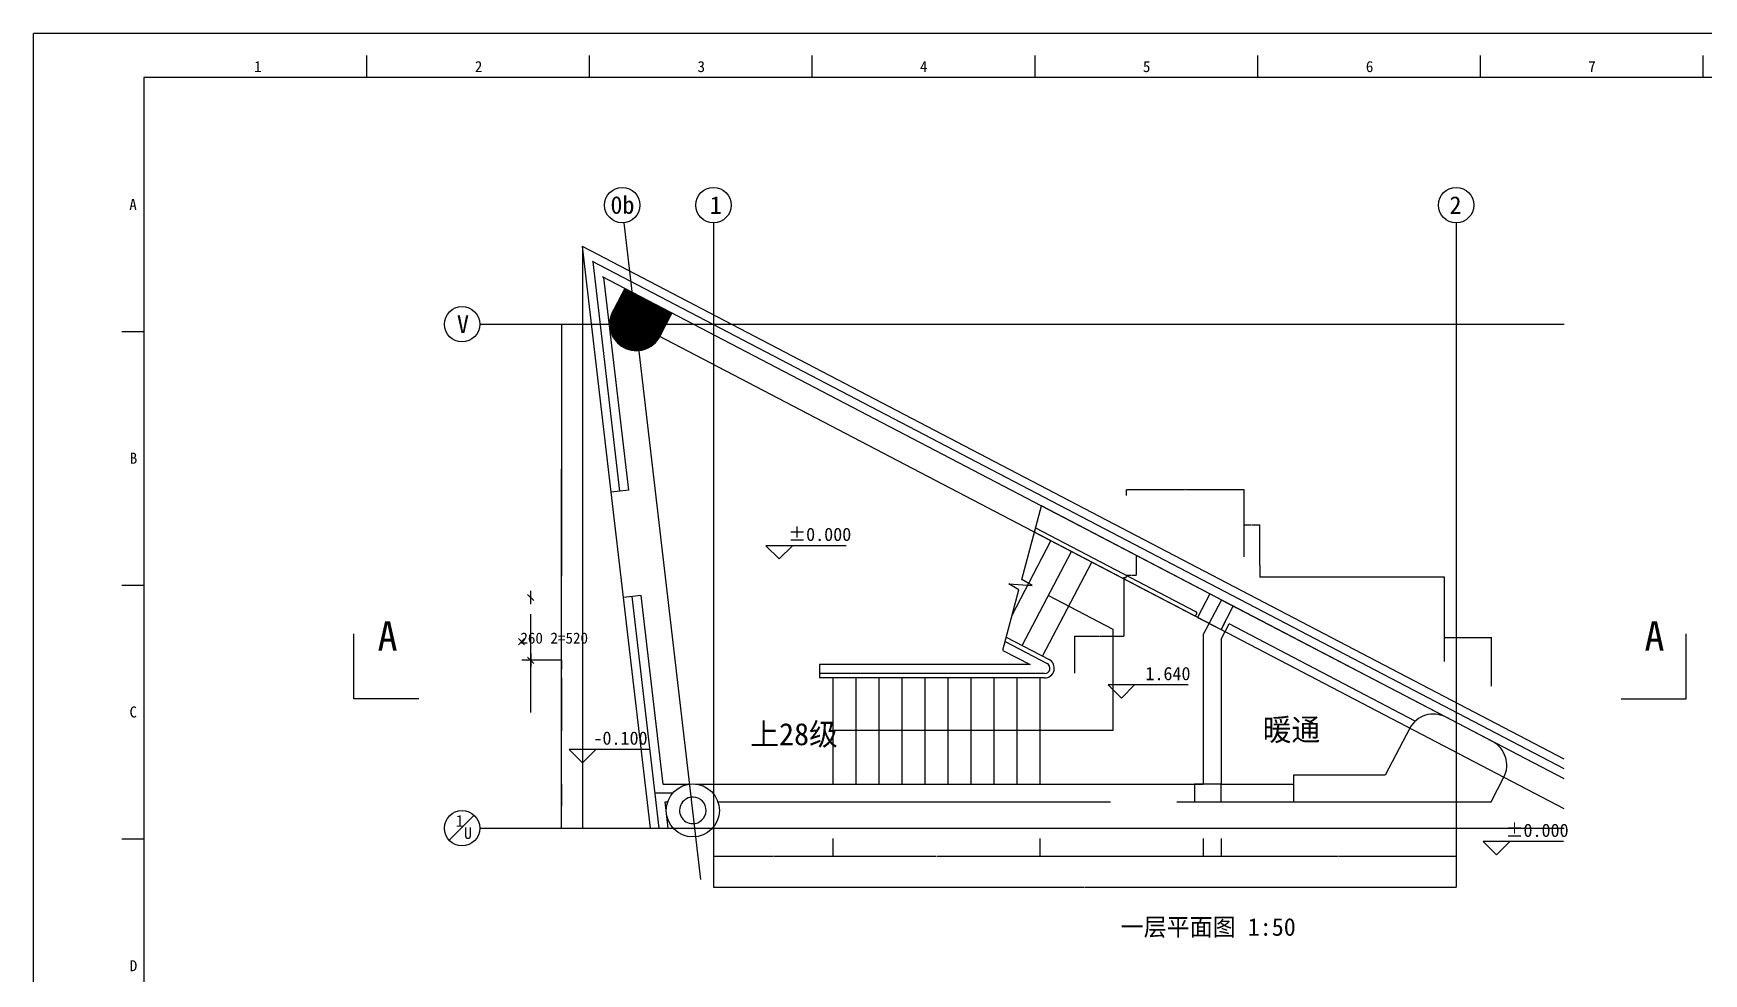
# Model space of a CAD drawing. Header units: metres. Extents: x 163826 to 205876, y -74600 to -44900.
# Drawn here: x 163826 to 182716, y -55534 to -44900 of the extents above; entities that cross this region are included whole.
import ezdxf

# ---------------------------------------------------------------- set-up
doc = ezdxf.new("R2010")
doc.units = ezdxf.units.M
for name, color, linetype in [('AXIS', 8, 'Continuous'), ('COL-S', 251, 'Continuous'), ('COLUMN', 1, 'Continuous'), ('D-TEXT', 3, 'Continuous'), ('DIM', 3, 'Continuous'), ('JG', 1, 'Continuous'), ('PUB_DIM', 3, 'Continuous'), ('STAIR', 6, 'Continuous'), ('TEXT', 7, 'Continuous'), ('TK', 9, 'Continuous'), ('WALL', 2, 'Continuous'), ('WIN', 4, 'Continuous'), ('XU', 6, 'Continuous')]:
    doc.layers.add(name, color=color, linetype=linetype)
doc.dimstyles.get("Standard").update_dxf_attribs({"dimtxt": 2.5, "dimasz": 2.5, "dimexe": 1.25, "dimexo": 0.625, "dimtad": 1, "dimcen": 2.5, "dimazin": 3, "dimtfac": 1, "dimtmove": 0, "dimatfit": 3})

# ---------------------------------------------------------------- blocks, each defined once
blk = doc.blocks.new('A$C32ED051E')
at = {"layer": 'D-TEXT', "linetype": 'BYBLOCK'}
blk.add_line((0, 0), (848.53, 848.53), dxfattribs=at)
for s, p in [('1', (229.29, 459.39)), ('U', (513.7, 41.38))]:
    blk.add_text(s, height=400, rotation=360, dxfattribs=at).set_placement(p)
blk = doc.blocks.new('_DIMX')
blk.add_line((-150, 0), (150, 0))
blk.add_lwpolyline([(-70, -70), (70, 70)])
blk = doc.blocks.new('*D29')
for p, q in [((169800.28, -48190.02), (169800.28, -49830.02)), ((169800.03, -49830.02), (169799.78, -49830.02)), ((169800.28, -51470.02), (169800.28, -49830.02)), ((169800.28, -49830.02), (169800.28, -49830.02)), ((169800.53, -49830.02), (169800.78, -49830.02))]:
    blk.add_line(p, q)
at = {"layer": 'Defpoints'}
for p in [(169800.28, -48190.02), (169800.28, -49830.02), (169800.28, -51470.02)]:
    blk.add_point(p, dxfattribs=at)
at = {"layer": 'DIM', "insert": (169800.28, -49828.895), "char_height": 1, "attachment_point": 5}
blk.add_mtext('0', dxfattribs=at)
blk = doc.blocks.new('*D30')
for p, q in [((169800.28, -48190.02), (169800.28, -51040.02)), ((169800.03, -51040.02), (169799.78, -51040.02)), ((169800.28, -53890.02), (169800.28, -51040.02)), ((169800.28, -51040.02), (169800.28, -51040.02)), ((169800.53, -51040.02), (169800.78, -51040.02))]:
    blk.add_line(p, q)
at = {"layer": 'Defpoints'}
for p in [(169800.28, -48190.02), (169800.28, -51040.02), (169800.28, -53890.02)]:
    blk.add_point(p, dxfattribs=at)
at = {"layer": 'DIM', "insert": (169800.28, -51038.895), "char_height": 1, "attachment_point": 5}
blk.add_mtext('0', dxfattribs=at)
blk = doc.blocks.new('*D31')
for p, q in [((169800.28, -52190.02), (169800.28, -52790.02)), ((169800.03, -52790.02), (169799.78, -52790.02)), ((169800.28, -53390.02), (169800.28, -52790.02)), ((169800.28, -52790.02), (169800.28, -52790.02)), ((169800.53, -52790.02), (169800.78, -52790.02))]:
    blk.add_line(p, q)
at = {"layer": 'Defpoints'}
for p in [(169800.28, -52190.02), (169800.28, -52790.02), (169800.28, -53390.02)]:
    blk.add_point(p, dxfattribs=at)
at = {"layer": 'DIM', "insert": (169800.28, -52788.895), "char_height": 1, "attachment_point": 5}
blk.add_mtext('0', dxfattribs=at)
blk = doc.blocks.new('*D32')
for p, q in [((169800.28, -53390.02), (169800.28, -53640.02)), ((169800.03, -53640.02), (169799.78, -53640.02)), ((169800.28, -53890.02), (169800.28, -53640.02)), ((169800.28, -53640.02), (169800.28, -53640.02)), ((169800.53, -53640.02), (169800.78, -53640.02))]:
    blk.add_line(p, q)
at = {"layer": 'Defpoints'}
for p in [(169800.28, -53390.02), (169800.28, -53640.02), (169800.28, -53890.02)]:
    blk.add_point(p, dxfattribs=at)
at = {"layer": 'DIM', "insert": (169800.28, -53638.895), "char_height": 1, "attachment_point": 5}
blk.add_mtext('0', dxfattribs=at)
blk = doc.blocks.new('*D33')
for p, q in [((169800.03, -52090.02), (169799.78, -52090.02)), ((169800.28, -51990.02), (169800.28, -52090.02)), ((169800.28, -52190.02), (169800.28, -52090.02)), ((169800.28, -52090.02), (169800.28, -52090.02)), ((169800.53, -52090.02), (169800.78, -52090.02))]:
    blk.add_line(p, q)
at = {"layer": 'Defpoints'}
for p in [(169800.28, -51990.02), (169800.28, -52090.02), (169800.28, -52190.02)]:
    blk.add_point(p, dxfattribs=at)
at = {"layer": 'DIM', "insert": (169800.28, -52088.895), "char_height": 1, "attachment_point": 5}
blk.add_mtext('0', dxfattribs=at)
blk = doc.blocks.new('*D34')
for p, q in [((171517.54, -54007.43), (171517.54, -54556.11)), ((179917.54, -54007.43), (179917.54, -54556.11)), ((171517.79, -54556.11), (175715.54, -54556.11)), ((175719.54, -54556.11), (179917.29, -54556.11))]:
    blk.add_line(p, q)
at = {"layer": 'Defpoints'}
for p in [(171517.54, -54007.43), (179917.54, -54007.43), (171517.54, -54556.11)]:
    blk.add_point(p, dxfattribs=at)
at = {"layer": 'DIM', "insert": (175717.54, -54556.11), "char_height": 1, "attachment_point": 5}
blk.add_mtext('8400', dxfattribs=at)
blk = doc.blocks.new('*D39')
for p, q in [((171517.54, -54007.43), (171517.54, -54206.11)), ((172867.83, -54007.43), (172867.83, -54206.11)), ((171517.79, -54206.11), (172189.185, -54206.11)), ((172196.185, -54206.11), (172867.58, -54206.11))]:
    blk.add_line(p, q)
at = {"layer": 'Defpoints'}
for p in [(171517.54, -54007.43), (172867.83, -54007.43), (171517.54, -54206.11)]:
    blk.add_point(p, dxfattribs=at)
at = {"layer": 'DIM', "insert": (172192.685, -54206.11), "char_height": 1, "attachment_point": 5}
blk.add_mtext('1350,29', dxfattribs=at)
blk = doc.blocks.new('*D40')
for p, q in [((176160.34, -51070.96), (176160.34, -51717.09)), ((175604.95, -52134.7), (175604.95, -51717.09)), ((175605.2, -51717.09), (175879.645, -51717.09)), ((175885.645, -51717.09), (176160.09, -51717.09))]:
    blk.add_line(p, q)
at = {"layer": 'Defpoints'}
for p in [(176160.34, -51070.96), (175604.95, -51717.09), (175604.95, -52134.7)]:
    blk.add_point(p, dxfattribs=at)
at = {"layer": 'DIM', "insert": (175882.645, -51717.09), "char_height": 1, "attachment_point": 5}
blk.add_mtext('555,39', dxfattribs=at)
blk = doc.blocks.new('*D41')
for p, q in [((176299.19, -50805.02), (176299.19, -51026.44)), ((176183.48, -51026.64), (176183.48, -51026.44)), ((176183.73, -51026.44), (176238.335, -51026.44)), ((176244.335, -51026.44), (176298.94, -51026.44))]:
    blk.add_line(p, q)
at = {"layer": 'Defpoints'}
for p in [(176299.19, -50805.02), (176183.48, -51026.44), (176183.48, -51026.64)]:
    blk.add_point(p, dxfattribs=at)
at = {"layer": 'DIM', "insert": (176241.335, -51026.44), "char_height": 1, "attachment_point": 5}
blk.add_mtext('115,71', dxfattribs=at)
blk = doc.blocks.new('*D42')
for p, q in [((176160.34, -51070.96), (176160.34, -51054.27)), ((176160.59, -51054.27), (176169.41, -51054.27)), ((176174.41, -51054.27), (176183.23, -51054.27)), ((176183.48, -51026.64), (176183.48, -51054.27))]:
    blk.add_line(p, q)
at = {"layer": 'Defpoints'}
for p in [(176160.34, -51054.27), (176160.34, -51070.96), (176183.48, -51026.64)]:
    blk.add_point(p, dxfattribs=at)
at = {"layer": 'COL-S', "insert": (176171.91, -51054.27), "char_height": 1, "attachment_point": 5}
blk.add_mtext('23,14', dxfattribs=at)
blk = doc.blocks.new('*D46')
for p, q in [((177257.83, -54007.43), (177257.83, -54206.11)), ((179917.54, -54007.43), (179917.54, -54206.11)), ((177258.08, -54206.11), (178584.185, -54206.11)), ((178591.185, -54206.11), (179917.29, -54206.11))]:
    blk.add_line(p, q)
at = {"layer": 'Defpoints'}
for p in [(177257.83, -54007.43), (179917.54, -54007.43), (177257.83, -54206.11)]:
    blk.add_point(p, dxfattribs=at)
at = {"layer": 'DIM', "insert": (178587.685, -54206.11), "char_height": 1, "attachment_point": 5}
blk.add_mtext('2659,71', dxfattribs=at)
blk = doc.blocks.new('*D47')
for p, q in [((175207.83, -54007.43), (175207.83, -54206.11)), ((177057.83, -54007.43), (177057.83, -54206.11)), ((175208.08, -54206.11), (176130.83, -54206.11)), ((176134.83, -54206.11), (177057.58, -54206.11))]:
    blk.add_line(p, q)
at = {"layer": 'Defpoints'}
for p in [(175207.83, -54007.43), (177057.83, -54007.43), (175207.83, -54206.11)]:
    blk.add_point(p, dxfattribs=at)
at = {"layer": 'DIM', "insert": (176132.83, -54206.11), "char_height": 1, "attachment_point": 5}
blk.add_mtext('1850', dxfattribs=at)
blk = doc.blocks.new('*D48')
for p, q in [((177057.83, -54007.43), (177057.83, -54206.11)), ((177257.83, -54007.43), (177257.83, -54206.11)), ((177058.08, -54206.11), (177156.33, -54206.11)), ((177159.33, -54206.11), (177257.58, -54206.11))]:
    blk.add_line(p, q)
at = {"layer": 'Defpoints'}
for p in [(177057.83, -54007.43), (177257.83, -54007.43), (177057.83, -54206.11)]:
    blk.add_point(p, dxfattribs=at)
at = {"layer": 'DIM', "insert": (177157.83, -54206.11), "char_height": 1, "attachment_point": 5}
blk.add_mtext('200', dxfattribs=at)
blk = doc.blocks.new('*D58')
for p, q in [((177696.06, -50913.9), (177696.06, -51049.59)), ((178739.165, -51049.59), (177695.81, -51049.59)), ((179786.52, -51049.59), (178743.165, -51049.59)), ((179786.27, -52005.24), (179786.27, -51049.59))]:
    blk.add_line(p, q)
at = {"layer": 'Defpoints'}
for p in [(177696.06, -50913.9), (179786.27, -51049.59), (179786.27, -52005.24)]:
    blk.add_point(p, dxfattribs=at)
at = {"layer": 'DIM', "insert": (178741.165, -51049.59), "char_height": 1, "attachment_point": 5}
blk.add_mtext('2360', dxfattribs=at)
blk = doc.blocks.new('*D59')
for p, q in [((176850.185, -50064.1), (176188.6, -50064.1)), ((176188.85, -50126.96), (176188.85, -50064.1)), ((177518.77, -50064.1), (176857.185, -50064.1)), ((177518.52, -50821.2), (177518.52, -50064.1))]:
    blk.add_line(p, q)
at = {"layer": 'Defpoints'}
for p in [(176188.85, -50126.96), (177518.52, -50064.1), (177518.52, -50821.2)]:
    blk.add_point(p, dxfattribs=at)
at = {"layer": 'DIM', "insert": (176853.685, -50064.1), "char_height": 1, "attachment_point": 5}
blk.add_mtext('1329,67', dxfattribs=at)
blk = doc.blocks.new('*D60')
for p, q in [((177518.52, -50821.2), (177518.52, -50457.57)), ((177518.77, -50457.57), (177604.29, -50457.57)), ((177610.29, -50457.57), (177695.81, -50457.57)), ((177696.06, -50913.9), (177696.06, -50457.57))]:
    blk.add_line(p, q)
at = {"layer": 'Defpoints'}
for p in [(177518.52, -50457.57), (177518.52, -50821.2), (177696.06, -50913.9)]:
    blk.add_point(p, dxfattribs=at)
at = {"layer": 'DIM', "insert": (177607.29, -50457.57), "char_height": 1, "attachment_point": 5}
blk.add_mtext('177,54', dxfattribs=at)
blk = doc.blocks.new('*D61')
for p, q in [((179786.27, -52005.24), (179786.27, -51734.1)), ((179786.52, -51734.1), (180049.205, -51734.1)), ((180055.205, -51734.1), (180317.89, -51734.1)), ((180318.14, -52282.93), (180318.14, -51734.1))]:
    blk.add_line(p, q)
at = {"layer": 'Defpoints'}
for p in [(179786.27, -51734.1), (179786.27, -52005.24), (180318.14, -52282.93)]:
    blk.add_point(p, dxfattribs=at)
at = {"layer": 'DIM', "insert": (180052.205, -51734.1), "char_height": 1, "attachment_point": 5}
blk.add_mtext('531,87', dxfattribs=at)
blk = doc.blocks.new('*D62')
for p, q in [((172867.83, -54007.43), (172867.83, -54206.11)), ((175207.83, -54007.43), (175207.83, -54206.11)), ((172868.08, -54206.11), (174032.83, -54206.11)), ((174042.83, -54206.11), (175207.58, -54206.11))]:
    blk.add_line(p, q)
at = {"layer": 'Defpoints'}
for p in [(172867.83, -54007.43), (175207.83, -54007.43), (172867.83, -54206.11)]:
    blk.add_point(p, dxfattribs=at)
at = {"layer": 'DIM', "insert": (174037.83, -54206.11), "char_height": 1, "attachment_point": 5}
blk.add_mtext('260X9=2340', dxfattribs=at)

msp = doc.modelspace()

# ---------------------------------------------------------------- hatches: boundary and pattern name
at = {"layer": 'COL-S'}
h = msp.add_hatch(dxfattribs=at)
h.set_pattern_fill('SOLID')
h.paths.add_polyline_path([(171047.33, -48062.93), (170515.47, -47785.24), (170377.83, -48048.85), (170909.69, -48326.54)])
h.paths.add_polyline_path([(170377.83, -48048.85), (170377.83, -48048.85, 1), (170909.69, -48326.54)])

# ---------------------------------------------------------------- linework, layer by layer
for p, q in [((169381.7, -51745.28), (169310.99, -51815.99)), ((169381.7, -51815.99), (169310.99, -51745.28))]:
    msp.add_line(p, q)
at = {"layer": 'AXIS'}
for p, q in [((171375.29, -54470.72), (170508.65, -47042.36)), ((171517.54, -47042.36), (171517.54, -54470.72)), ((179917.54, -47042.36), (179917.54, -54470.72)), ((168874.01, -48190.02), (181140.76, -48190.02)), ((181140.76, -53671.32), (170642.54, -48190.02)), ((168874.01, -53890.02), (181140.76, -53890.02))]:
    msp.add_line(p, q, dxfattribs=at)
at = {"layer": 'COL-S'}
msp.add_lwpolyline([(171287.94, -53538.05, 1), (171280.01, -53837.95, 1)], format="xyb", close=True, dxfattribs=at)
at = {"layer": 'COLUMN'}
msp.add_lwpolyline([(170515.47, -47785.24), (170377.83, -48048.85, 1), (170909.69, -48326.54), (171047.33, -48062.93), (170515.47, -47785.24)], format="xyb", dxfattribs=at)
msp.add_circle((171283.98, -53688), 300, dxfattribs=at)
at = {"layer": 'D-TEXT'}
for centre in [(170485.32, -46842.36), (171517.54, -46842.36), (179917.54, -46842.36), (168674.01, -48190.02), (168674.01, -53890.02)]:
    msp.add_circle(centre, 200, dxfattribs=at)
at = {"layer": 'DIM'}
for p, q in [((169450.28, -52580.34), (169450.28, -51470.02)), ((169800.28, -51990.02), (169350.28, -51990.02))]:
    msp.add_line(p, q, dxfattribs=at)
at = {"layer": 'JG'}
msp.add_lwpolyline([(180329.52, -52909.33), (179797.65, -52631.63, 0.41), (179392.87, -52758.72), (179115.46, -53290.02), (178076.7, -53290.02), (178076.7, -53590.02), (180312.55, -53590.02), (180456.6, -53314.11, 0.41)], format="xyb", close=True, dxfattribs=at)
at = {"layer": 'PUB_DIM'}
msp.add_line((176036.01, -52785.24), (172867.83, -52785.24), dxfattribs=at)
msp.add_lwpolyline([(175305.78, -51256.51), (176036.01, -51637.78), (176036.01, -52785.24)], dxfattribs=at)
at = {"layer": 'STAIR'}
for p, q in [((170036.43, -47309.51), (170036.43, -53890.02)), ((175004.4, -51076), (175227, -50245.22)), ((177130.75, -51239.19), (175227, -50245.22)), ((175147.45, -50542.11), (176947.69, -51482.02)), ((175160.71, -50492.63), (176970.82, -51437.72)), ((174896.51, -51478.62), (175334.49, -50639.77)), ((175009.57, -51823.84), (175564.97, -50760.1)), ((175240.05, -51944.18), (175795.45, -50880.44)), ((174856.54, -51125.53), (175120.62, -51144.52)), ((174972.76, -51194.05), (174856.54, -51125.53)), ((175120.62, -51144.52), (175004.4, -51076)), ((174790.17, -51875.49), (174972.76, -51194.05)), ((174829.24, -51729.69), (175313.47, -51982.51)), ((174789.46, -51878.13), (175099.52, -52040.02)), ((174815.98, -51779.17), (175290.33, -52026.83)), ((175099.52, -52040.02), (172717.83, -52040.02)), ((172717.83, -52040.02), (172717.83, -52190.02)), ((175262.56, -52140.02), (172717.83, -52140.02)), ((175262.56, -52190.02), (172717.83, -52190.02)), ((172867.83, -52190.02), (172867.83, -53390.02)), ((173127.83, -52190.02), (173127.83, -53390.02)), ((173387.83, -52190.02), (173387.83, -53390.02)), ((173647.83, -52190.02), (173647.83, -53390.02)), ((173907.83, -52190.02), (173907.83, -53390.02)), ((174167.83, -52190.02), (174167.83, -53390.02)), ((174427.83, -52190.02), (174427.83, -53390.02)), ((174687.83, -52190.02), (174687.83, -53390.02)), ((174947.83, -52190.02), (174947.83, -53390.02)), ((175207.83, -52190.02), (175207.83, -53390.02))]:
    msp.add_line(p, q, dxfattribs=at)
for centre, radius, start, end in [((176958.6, -51459.53), 25, 244.12, 60.74), ((175262.56, -52080.02), 110, 270, 62.43), ((175262.56, -52080.02), 60, 270, 62.43)]:
    msp.add_arc(centre, radius, start, end, dxfattribs=at)
at = {"layer": 'TEXT'}
for points in [[(173016.63, -50694.27), (172111.13, -50694.27), (172260.83, -50843.97), (172410.53, -50694.27)], [(168183.22, -52426.23), (167449.89, -52426.23), (167449.89, -51692.9)], [(181784.45, -52426.23), (182517.78, -52426.23), (182517.78, -51692.9)], [(176886.4, -52268.77), (175980.9, -52268.77), (176130.6, -52418.47), (176280.3, -52268.77)], [(170792.22, -52998.89), (169886.73, -52998.89), (170036.43, -53148.59), (170186.13, -52998.89)], [(181130.11, -54041.72), (180224.61, -54041.72), (180374.31, -54191.42), (180524.01, -54041.72)]]:
    msp.add_lwpolyline(points, dxfattribs=at)
at = {"layer": 'TK'}
for p, q in [((205875.51, -44900.07), (163825.51, -44900.07)), ((163825.51, -74600.07), (163825.51, -44900.07)), ((167594.26, -45150.07), (167594.26, -45400.07)), ((170113.01, -45150.07), (170113.01, -45400.07)), ((172631.76, -45150.07), (172631.76, -45400.07)), ((175150.51, -45150.07), (175150.51, -45400.07)), ((177669.26, -45150.07), (177669.26, -45400.07)), ((180188.01, -45150.07), (180188.01, -45400.07)), ((182706.76, -45150.07), (182706.76, -45400.07)), ((164825.51, -48270.07), (165075.51, -48270.07)), ((164825.51, -51140.07), (165075.51, -51140.07)), ((164825.51, -54010.07), (165075.51, -54010.07))]:
    msp.add_line(p, q, dxfattribs=at)
msp.add_lwpolyline([(205375.51, -45400.07), (165075.51, -45400.07), (165075.51, -74100.07), (205375.51, -74100.07)], close=True, dxfattribs=at)
at = {"layer": 'WALL'}
for p, q in [((177057.83, -51703.55), (177263.97, -51308.75)), ((179797.65, -52631.63), (177263.97, -51308.75)), ((177304.12, -51555.33), (177257.83, -51643.98)), ((177057.83, -51703.55), (177057.83, -53390.02)), ((177257.83, -51752.62), (177348.69, -51578.61)), ((177257.83, -51752.62), (177257.83, -53390.02)), ((179454.36, -52678.01), (177348.69, -51578.61)), ((171318.74, -53390.02), (177057.83, -53390.02)), ((177257.83, -53390.02), (178076.7, -53390.02)), ((171567.52, -53590.02), (176007.83, -53590.02)), ((176757.83, -53590.02), (180312.55, -53590.02))]:
    msp.add_line(p, q, dxfattribs=at)
at = {"layer": 'WIN'}
for p, q in [((181140.76, -53107.27), (170036.43, -47309.51)), ((170360.6, -50088.13), (170036.43, -47309.51)), ((181140.76, -53220.08), (170148.67, -47480.92)), ((170459.93, -50076.54), (170157.65, -47485.61)), ((181140.76, -53332.89), (170260.91, -47652.33)), ((170559.25, -50064.95), (170278.87, -47661.71)), ((170559.25, -50064.95), (170360.6, -50088.13)), ((170499.75, -51280.84), (170360.6, -50088.13)), ((170698.4, -51257.66), (170499.75, -51280.84)), ((170804.15, -53890.02), (170499.75, -51280.84)), ((170904.83, -53890.02), (170599.07, -51269.25)), ((170947.18, -53390.02), (170698.4, -51257.66)), ((170947.18, -53390.02), (171249.21, -53390.02)), ((170858.16, -53490.02), (171058.58, -53490.02)), ((170970.51, -53590.02), (171000.43, -53590.02)), ((171005.51, -53890.02), (170970.51, -53590.02))]:
    msp.add_line(p, q, dxfattribs=at)
at = {"layer": 'XU'}
for points in [[(176991.9, -51505.13), (177257.83, -51643.98), (177396.68, -51378.04), (177130.75, -51239.19)], [(176957.83, -53590.02), (177257.83, -53590.02), (177257.83, -53390.02), (176957.83, -53390.02)]]:
    msp.add_lwpolyline(points, close=True, dxfattribs=at)

# ---------------------------------------------------------------- block references
at = {"layer": 'COL-S', "xscale": 0.33, "yscale": 0.33, "zscale": 0.33}
msp.add_blockref('A$C32ED051E', (168526.09, -54024.63), dxfattribs=at)
at = {"layer": 'DIM', "xscale": 0.5, "yscale": 0.5, "zscale": 0.5}
for p, rotation in [((169450.28, -51280.84), 90), ((169450.28, -51990.02), 270)]:
    msp.add_blockref('_DIMX', p, dxfattribs=dict(at, rotation=rotation))

# ---------------------------------------------------------------- texts
at = {"insert": (169333.39, -51676.69), "char_height": 125, "attachment_point": 1}
msp.add_mtext('260 2=520', dxfattribs=at)
at = {"layer": 'D-TEXT'}
msp.add_text('0b', height=200, dxfattribs=at).set_placement((170352.04, -46940.66))
for s, p in [('1', (171476.3, -46942.36)), ('2', (179842.01, -46942.36)), ('V', (168615.75, -48290.02))]:
    msp.add_text(s, height=200, rotation=360, dxfattribs=at).set_placement(p)
at = {"layer": 'TEXT'}
for s, height, p in [('%%p0.000', 150, (172361.36, -50641.02)), ('A', 333.33, (167717.68, -51882.25)), ('1.640', 150, (176402.56, -52215.53)), ('上28级', 250, (171933.7, -52950.9)), ('暖通', 250, (177729.45, -52900.34)), ('-0.100', 150, (170159.81, -52945.64)), ('%%p0.000', 150, (180474.84, -53988.47)), (' 一层平面图 1:50', 200, (175987.26, -55106.46))]:
    msp.add_text(s, height=height, rotation=360, dxfattribs=at).set_placement(p)
msp.add_text('A', height=333.33, dxfattribs=at).set_placement((182046.81, -51882.25))
at = {"layer": 'TK'}
for s, p in [('1', (166322.24, -45337.57)), ('2', (168818.22, -45337.57)), ('3', (171336.97, -45337.57)), ('4', (173853.19, -45337.57)), ('5', (176374.47, -45337.57)), ('6', (178895.75, -45337.57)), ('7', (181411.97, -45337.57)), ('A', (164910.04, -46897.57)), ('B', (164915.09, -49767.57)), ('C', (164912.56, -52637.57)), ('D', (164915.09, -55507.57))]:
    msp.add_text(s, height=125, dxfattribs=at).set_placement(p)

# ---------------------------------------------------------------- dimensions: what is measured, and where the dimension line sits
at = {"layer": 'COL-S'}
dim = msp.add_linear_dim(base=(176160.34, -51054.27), p1=(176160.34, -51070.96), p2=(176183.48, -51026.64), dimstyle='Standard', dxfattribs=at)
dim.commit()
dim.dimension.update_dxf_attribs({"geometry": '*D42', "text_midpoint": (176171.91, -51054.27)})
at = {"layer": 'DIM'}
for base, p1, p2, picture, middle in [((169800.28, -49830.02), (169800.28, -51470.02), (169800.28, -48190.02), '*D29', (169800.28, -49828.895)), ((169800.28, -51040.02), (169800.28, -53890.02), (169800.28, -48190.02), '*D30', (169800.28, -51038.895)), ((177518.52, -50064.1), (177518.52, -50821.2), (176188.85, -50126.96), '*D59', (176853.685, -50064.1)), ((177518.52, -50457.57), (177518.52, -50821.2), (177696.06, -50913.9), '*D60', (177607.29, -50457.57)), ((176183.48, -51026.44), (176183.48, -51026.64), (176299.19, -50805.02), '*D41', (176241.335, -51026.44)), ((175604.95, -51717.09), (175604.95, -52134.7), (176160.34, -51070.96), '*D40', (175882.645, -51717.09)), ((179786.27, -51734.1), (179786.27, -52005.24), (180318.14, -52282.93), '*D61', (180052.205, -51734.1)), ((169800.28, -52090.02), (169800.28, -52190.02), (169800.28, -51990.02), '*D33', (169800.28, -52088.895)), ((169800.28, -52790.02), (169800.28, -53390.02), (169800.28, -52190.02), '*D31', (169800.28, -52788.895)), ((169800.28, -53640.02), (169800.28, -53890.02), (169800.28, -53390.02), '*D32', (169800.28, -53638.895)), ((171517.54, -54556.11), (171517.54, -54007.43), (179917.54, -54007.43), '*D34', (175717.54, -54556.11)), ((171517.54, -54206.11), (171517.54, -54007.43), (172867.83, -54007.43), '*D39', (172192.685, -54206.11)), ((175207.83, -54206.11), (175207.83, -54007.43), (177057.83, -54007.43), '*D47', (176132.83, -54206.11)), ((177057.83, -54206.11), (177057.83, -54007.43), (177257.83, -54007.43), '*D48', (177157.83, -54206.11)), ((177257.83, -54206.11), (177257.83, -54007.43), (179917.54, -54007.43), '*D46', (178587.685, -54206.11))]:
    dim = msp.add_linear_dim(base=base, p1=p1, p2=p2, dimstyle='Standard', dxfattribs=at)
    dim.commit()
    dim.dimension.update_dxf_attribs({"geometry": picture, "text_midpoint": middle})
for base, p1, p2, text, picture, middle in [((179786.27, -51049.59), (179786.27, -52005.24), (177696.06, -50913.9), '2360', '*D58', (178741.165, -51049.59)), ((172867.83, -54206.11), (172867.83, -54007.43), (175207.83, -54007.43), '260X9=<>', '*D62', (174037.83, -54206.11))]:
    dim = msp.add_linear_dim(base=base, p1=p1, p2=p2, text=text, dimstyle='Standard', dxfattribs=at)
    dim.commit()
    dim.dimension.update_dxf_attribs({"geometry": picture, "text_midpoint": middle})

doc.saveas('drawing.dxf')
